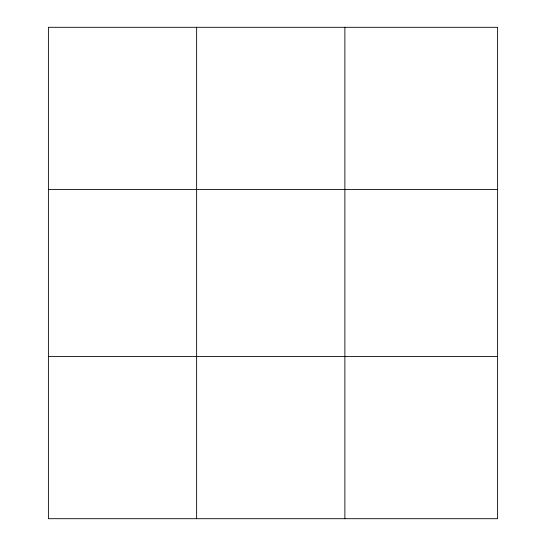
<?xml version="1.0" encoding="UTF-8"?>
<svg xmlns="http://www.w3.org/2000/svg" width="546" height="546" viewBox="0 0 546 546"><rect width="100%" height="100%" fill="white"/><g stroke="black" fill="none" stroke-linecap="round" stroke-linejoin="round"><path stroke-width="0.82" d="M196.635 27.3L196.635 518.7M344.874 27.3L344.874 518.7M497.604 189.462L497.604 27.3L48.396 27.3L48.396 518.7L497.604 518.7L497.604 189.462L48.396 189.462M48.396 356.538L497.604 356.538"/></g></svg>
